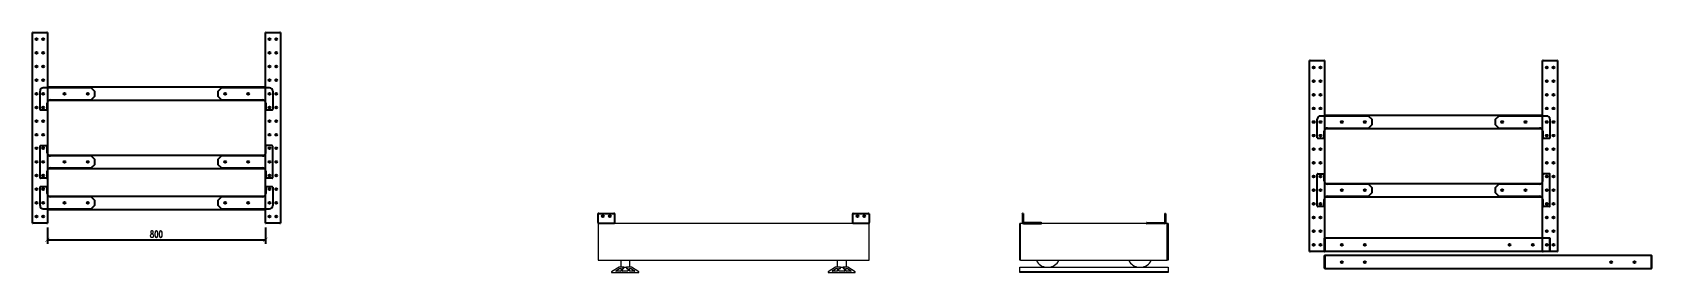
# Model space of a CAD drawing. Header units: millimetres. Extents: x -380 to 34475, y -4 to 3612.
# Drawn here: x 28534 to 34475, y 1 to 882 of the extents above; entities that cross this region are included whole.
import ezdxf

# ---------------------------------------------------------------- set-up
doc = ezdxf.new("R2010")
doc.units = ezdxf.units.MM
doc.header["$LTSCALE"] = 0.5
doc.layers.get('Defpoints').update_dxf_attribs({"color": 140})
doc.layers.add('Видимый контур (ГОСТ)', color=7, linetype='Continuous', lineweight=0)
doc.styles.add('Arch-Dim', font='romans.shx', dxfattribs={"width": 0.75})
doc.dimstyles.new('Annotative', dxfattribs={"dimscale": 100, "dimtxt": 2.5, "dimasz": 1.5, "dimexe": 1.5, "dimexo": 1.5, "dimgap": 0.8, "dimtad": 1, "dimdec": 0, "dimzin": 3, "dimdsep": 46, "dimtxsty": 'Arch-Dim', "dimblk": 'ARCHTICK', "dimcen": 2.5, "dimazin": 2, "dimtfac": 0.75, "dimtdec": 0, "dimtix": 1, "dimtmove": 2, "dimatfit": 3, "dimfxl": 1, "dimtolj": 1, "dimtzin": 0, "dimarcsym": 0})

# ---------------------------------------------------------------- blocks, each defined once
blk = doc.blocks.new('*U73')
for p, q in [((0, 0), (0, 700)), ((2, 700), (0, 700)), ((2, 700), (53, 700)), ((55, 700), (53, 700)), ((55, 700), (55, 0)), ((0, 0), (2, 0)), ((53, 0), (2, 0)), ((53, 0), (55, 0))]:
    blk.add_line(p, q)
for centre in [(15, 675), (40, 675), (15, 625), (40, 625), (15, 575), (40, 575), (15, 525), (15, 475), (40, 525), (40, 475), (15, 425), (40, 425), (15, 375), (40, 375), (15, 325), (40, 325), (15, 275), (40, 275), (15, 225), (15, 175), (40, 225), (40, 175), (15, 125), (40, 125), (15, 75), (40, 75), (15, 25), (40, 25)]:
    blk.add_circle(centre, 3.5)
blk = doc.blocks.new('*U75')
for p, q in [((-12, -33), (-12, 83)), ((-10, 85), (12, 85)), ((14, 59), (14, 83)), ((816, 59), (816, 83)), ((840, 85), (818, 85)), ((842, -33), (842, 83)), ((18.1, 50), (811.9, 50)), ((176, 47), (26, 47)), ((26, 3), (176, 3)), ((176, 47), (188, 35)), ((188, 15), (176, 3)), ((188, 35), (188, 15)), ((642, 35), (654, 47)), ((642, 15), (642, 35)), ((654, 3), (642, 15)), ((804, 47), (654, 47)), ((654, 3), (804, 3)), ((12, -35), (-10, -35)), ((14, -33), (14, -9)), ((811.9, 0), (18.1, 0)), ((816, -9), (816, -33)), ((840, -35), (818, -35))]:
    blk.add_line(p, q)
for centre in [(0, 75), (830, 75), (78, 25), (163, 25), (667, 25), (752, 25), (0, -25), (830, -25)]:
    blk.add_circle(centre, 3.5)
for centre, radius, start, end in [((-10, 83), 2, 90, 180), ((12, 83), 2, 0, 90), ((818, 83), 2, 90, 180), ((840, 83), 2, 0, 90), ((26, 59), 12, 180, 270), ((26, -9), 12, 90, 180), ((804, 59), 12, 270, 0), ((804, -9), 12, 0, 90), ((-10, -33), 2, 180, 270), ((12, -33), 2, 270, 0), ((818, -33), 2, 180, 270), ((840, -33), 2, 270, 0)]:
    blk.add_arc(centre, radius, start, end)
blk = doc.blocks.new('*U76')
for p, q in [((-12, -33), (-12, 35)), ((176, 47), (0, 47)), ((15, 47), (15, 48.6)), ((15.7, 48.6), (15.7, 47)), ((16.4, 50), (813.6, 50)), ((16.4, 50), (16.4, 48.6)), ((16.4, 47), (16.4, 48.6)), ((26, 3), (176, 3)), ((176, 47), (188, 35)), ((188, 15), (176, 3)), ((188, 35), (188, 15)), ((642, 35), (654, 47)), ((642, 15), (642, 35)), ((654, 3), (642, 15)), ((830, 47), (654, 47)), ((654, 3), (804, 3)), ((813.6, 48.6), (813.6, 50)), ((813.6, 48.6), (813.6, 47)), ((814.3, 47), (814.3, 48.6)), ((815, 48.6), (815, 47)), ((842, 35), (842, -33)), ((12, -35), (-10, -35)), ((14, -33), (14, -9)), ((811.9, 0), (18.1, 0)), ((816, -9), (816, -33)), ((840, -35), (818, -35))]:
    blk.add_line(p, q)
for centre in [(0, 25), (78, 25), (163, 25), (667, 25), (752, 25), (830, 25), (0, -25), (830, -25)]:
    blk.add_circle(centre, 3.5)
for centre, radius, start, end in [((0, 35), 12, 90, 180), ((26, -9), 12, 90, 180), ((16.4, 48.6), 1.4, 90, 180), ((16.4, 48.6), 0.7, 90, 180), ((804, -9), 12, 0, 90), ((813.6, 48.6), 1.4, 0, 90), ((813.6, 48.6), 0.7, 0, 90), ((830, 35), 12, 0, 90), ((-10, -33), 2, 180, 270), ((12, -33), 2, 270, 0), ((818, -33), 2, 180, 270), ((840, -33), 2, 270, 0)]:
    blk.add_arc(centre, radius, start, end)
blk = doc.blocks.new('*U74')
for p, q in [((-12, 15), (-12, 83)), ((-10, 85), (12, 85)), ((14, 59), (14, 83)), ((816, 83), (816, 59)), ((818, 85), (840, 85)), ((842, 83), (842, 15)), ((0, 3), (176, 3)), ((15, 2.4), (15, 3)), ((15.7, 3), (15.7, 2.4)), ((16.4, 1.4), (16.4, 3)), ((16.4, 1.4), (16.4, 0)), ((18.1, 50), (811.9, 50)), ((176, 47), (26, 47)), ((176, 47), (188, 35)), ((188, 15), (176, 3)), ((188, 35), (188, 15)), ((642, 35), (654, 47)), ((642, 15), (642, 35)), ((654, 3), (642, 15)), ((804, 47), (654, 47)), ((654, 3), (830, 3)), ((813.6, 3), (813.6, 1.4)), ((813.6, 0), (813.6, 1.4)), ((814.3, 2.4), (814.3, 3)), ((815, 3), (815, 2.4)), ((813.6, 0), (16.4, 0))]:
    blk.add_line(p, q)
for centre in [(0, 75), (830, 75), (0, 25), (78, 25), (163, 25), (667, 25), (752, 25), (830, 25)]:
    blk.add_circle(centre, 3.5)
for centre, radius, start, end in [((-10, 83), 2, 90, 180), ((12, 83), 2, 0, 90), ((818, 83), 2, 90, 180), ((840, 83), 2, 0, 90), ((0, 15), 12, 180, 270), ((26, 59), 12, 180, 270), ((16.4, 2.4), 1.4, 180, 270), ((16.4, 2.4), 0.7, 180, 270), ((804, 59), 12, 270, 0), ((813.6, 2.4), 1.4, 270, 0), ((813.6, 2.4), 0.7, 270, 0), ((830, 15), 12, 270, 0)]:
    blk.add_arc(centre, radius, start, end)
blk = doc.blocks.new('*U79')
for p, q in [((0, 184), (0, 215)), ((0, 184), (0, 180)), ((60, 180), (0, 180)), ((2, 217), (58, 217)), ((60, 215), (60, 184)), ((60, 180), (60, 184)), ((934.1, 184), (934.1, 215)), ((934.1, 184), (934.1, 180)), ((994.1, 180), (934.1, 180)), ((936.1, 217), (992.1, 217)), ((994.1, 215), (994.1, 184)), ((994.1, 180), (994.1, 184))]:
    blk.add_line(p, q)
for centre in [(17.5, 207), (42.5, 207), (951.6, 207), (976.6, 207)]:
    blk.add_circle(centre, 3.5)
for centre, start, end in [((2, 215), 90, 180), ((58, 215), 0, 90), ((936.1, 215), 90, 180), ((992.1, 215), 0, 90)]:
    blk.add_arc(centre, 2, start, end)
at = {"layer": 'Видимый контур (ГОСТ)'}
for p, q in [((77, 20), (49.5, 3)), ((49.5, 3), (49.5, 0)), ((49.5, 0), (149.5, 0)), ((65.2, 6.9), (78.4, 15)), ((83.5, 5), (65.8, 5)), ((94.5, 20), (77, 20)), ((78.4, 15), (84.5, 15)), ((84.5, 20), (84.5, 45)), ((84.5, 15), (84.5, 6)), ((89.5, 6), (89.5, 14)), ((90.5, 15), (94.5, 15)), ((108.5, 5), (90.5, 5)), ((94.5, 15), (94.5, 20)), ((94.5, 20), (104.5, 20)), ((104.5, 20), (104.5, 15)), ((122, 20), (104.5, 20)), ((104.5, 15), (108.5, 15)), ((109.5, 14), (109.5, 6)), ((114.5, 6), (114.5, 15)), ((114.5, 15), (120.6, 15)), ((115.5, 45), (115.5, 20)), ((133.2, 5), (115.5, 5)), ((120.6, 15), (133.8, 6.9)), ((149.5, 3), (122, 20)), ((149.5, 0), (149.5, 3)), ((871.1, 20), (843.6, 3)), ((843.6, 3), (843.6, 0)), ((843.6, 0), (943.6, 0)), ((859.3, 6.9), (872.5, 15)), ((877.6, 5), (859.8, 5)), ((888.6, 20), (871.1, 20)), ((872.5, 15), (878.6, 15)), ((878.6, 20), (878.6, 45)), ((878.6, 15), (878.6, 6)), ((883.6, 6), (883.6, 14)), ((884.6, 15), (888.6, 15)), ((902.6, 5), (884.6, 5)), ((888.6, 15), (888.6, 20)), ((888.6, 20), (898.6, 20)), ((898.6, 20), (898.6, 15)), ((916.1, 20), (898.6, 20)), ((898.6, 15), (902.6, 15)), ((903.6, 14), (903.6, 6)), ((908.6, 6), (908.6, 15)), ((908.6, 15), (914.6, 15)), ((909.6, 45), (909.6, 20)), ((927.3, 5), (909.6, 5)), ((914.6, 15), (927.8, 6.9)), ((943.6, 3), (916.1, 20)), ((943.6, 0), (943.6, 3))]:
    blk.add_line(p, q, dxfattribs=at)
blk.add_lwpolyline([(0, 45), (994.1, 45), (994.1, 180), (0, 180)], close=True, dxfattribs=at)
for centre, start, end in [((65.8, 6), 121.7236, 270), ((83.5, 6), 270, 0), ((90.5, 14), 90, 180), ((90.5, 6), 180, 270), ((108.5, 14), 0, 90), ((108.5, 6), 270, 0), ((115.5, 6), 180, 270), ((133.2, 6), 270, 58.2764), ((859.8, 6), 121.7236, 270), ((877.6, 6), 270, 0), ((884.6, 14), 90, 180), ((884.6, 6), 180, 270), ((902.6, 14), 0, 90), ((902.6, 6), 270, 0), ((909.6, 6), 180, 270), ((927.3, 6), 270, 58.2764)]:
    blk.add_arc(centre, 1, start, end, dxfattribs=at)
blk = doc.blocks.new('*U81')
for p, q in [((10, 215), (10, 217)), ((12, 217), (10, 217)), ((10, 215), (10, 184)), ((12, 217), (12, 215)), ((12, 215), (12, 184)), ((78, 182), (14, 182)), ((14, 180), (78, 180)), ((78, 182), (80, 182)), ((80, 180), (78, 180)), ((80, 180), (80, 182)), ((466.1, 182), (464.1, 182)), ((464.1, 180), (464.1, 182)), ((464.1, 180), (466.1, 180)), ((466.1, 182), (530.1, 182)), ((530.1, 180), (466.1, 180)), ((532.1, 217), (532.1, 215)), ((532.1, 217), (534.1, 217)), ((532.1, 215), (532.1, 184)), ((534.1, 215), (534.1, 217)), ((534.1, 215), (534.1, 184))]:
    blk.add_line(p, q)
for centre, radius, start, end in [((14, 184), 4, 180, 270), ((14, 184), 2, 180, 270), ((530.1, 184), 4, 270, 0), ((530.1, 184), 2, 270, 0)]:
    blk.add_arc(centre, radius, start, end)
at = {"layer": 'Видимый контур (ГОСТ)'}
for p, q in [((4.5, 180), (0, 180)), ((0, 45), (0, 180)), ((2.5, 180), (2.5, 179.7)), ((544.1, 180), (4.5, 180)), ((541.6, 45), (541.6, 180)), ((544.1, 180), (544.1, 45)), ((1.5, 178), (1.5, 47)), ((540.6, 47), (540.6, 178)), ((2.5, 45), (0, 45)), ((0, 0), (0, 20)), ((0, 20), (544.1, 20)), ((544.1, 3), (0, 3)), ((544.1, 0), (0, 0)), ((2.5, 45.3), (2.5, 45)), ((3.5, 45), (2.5, 45)), ((3.5, 45), (538.6, 45)), ((541.6, 45), (538.6, 45)), ((544.1, 45), (541.6, 45)), ((544.1, 20), (544.1, 0))]:
    blk.add_line(p, q, dxfattribs=at)
for centre, radius, start, end in [((3.5, 178), 2, 90, 180), ((538.6, 178), 2, 0, 90), ((3.5, 47), 2, 180, 270), ((98.2, 61), 41, 202.96968, 270), ((104.8, 61), 41, 270, 337.03032), ((437.4, 61), 41, 202.96968, 270), ((443.9, 61), 41, 270, 337.03032), ((538.6, 47), 2, 270, 0)]:
    blk.add_arc(centre, radius, start, end, dxfattribs=at)
blk = doc.blocks.new('*U85')
for p, q in [((15, 2.4), (15, 48.6)), ((15.7, 48.6), (15, 48.6)), ((15, 2.4), (15.7, 2.4)), ((15.7, 48.6), (15.7, 2.4)), ((16.4, 50), (840.6, 50)), ((16.4, 50), (16.4, 48.6)), ((16.4, 1.4), (16.4, 48.6)), ((840.6, 48.6), (16.4, 48.6)), ((16.4, 1.4), (840.6, 1.4)), ((16.4, 1.4), (16.4, 0)), ((840.6, 48.6), (840.6, 50)), ((840.6, 48.6), (840.6, 1.4)), ((840.6, 0), (840.6, 1.4)), ((841.3, 48.6), (842, 48.6)), ((841.3, 2.4), (841.3, 48.6)), ((841.3, 2.4), (842, 2.4)), ((842, 48.6), (842, 2.4)), ((840.6, 0), (16.4, 0))]:
    blk.add_line(p, q)
for centre in [(78, 25), (163, 25), (694, 25), (779, 25)]:
    blk.add_circle(centre, 3.5)
for centre, radius, start, end in [((16.4, 48.6), 1.4, 90, 180), ((16.4, 2.4), 1.4, 180, 270), ((16.4, 48.6), 0.7, 90, 180), ((16.4, 2.4), 0.7, 180, 270), ((840.6, 48.6), 1.4, 0, 90), ((840.6, 48.6), 0.7, 0, 90), ((840.6, 2.4), 1.4, 270, 0), ((840.6, 2.4), 0.7, 270, 0)]:
    blk.add_arc(centre, radius, start, end)
blk = doc.blocks.new('_ArchTick')
at = {"color": 0, "linetype": 'ByBlock', "const_width": 0.15}
blk.add_lwpolyline([(-0.5, -0.5), (0.5, 0.5)], dxfattribs=at)
blk = doc.blocks.new('*D84')
at = {"color": 0, "lineweight": -2, "transparency": 16777216}
for p, q in [((28588.9, 167), (28588.9, 106.6)), ((28588.9, 121.6), (29388.9, 121.6)), ((29388.9, 167), (29388.9, 106.6))]:
    blk.add_line(p, q, dxfattribs=at)
at = {"layer": 'Defpoints', "color": 0, "transparency": 16777216}
for p in [(28588.9, 182), (29388.9, 182), (29388.9, 121.6)]:
    blk.add_point(p, dxfattribs=at)
at = {"color": 0, "lineweight": -2, "transparency": 16777216, "xscale": 15, "yscale": 15, "zscale": 15, "rotation": 180}
blk.add_blockref('_ArchTick', (28588.9, 121.6), dxfattribs=at)
at = {"color": 0, "lineweight": -2, "transparency": 16777216, "xscale": 15, "yscale": 15, "zscale": 15}
blk.add_blockref('_ArchTick', (29388.9, 121.6), dxfattribs=at)
at = {"color": 0, "transparency": 16777216, "insert": (28988.9, 142.1), "char_height": 25, "attachment_point": 5, "style": 'Arch-Dim'}
blk.add_mtext('\\A1;800', dxfattribs=at)

msp = doc.modelspace()

# ---------------------------------------------------------------- linework, layer by layer
for p, q in [((33275.1, 17.4), (33275.1, 63.6)), ((33275.8, 63.6), (33275.1, 63.6)), ((33275.8, 63.6), (33275.8, 17.4)), ((33276.5, 65), (34473.7, 65)), ((33276.5, 65), (33276.5, 63.6)), ((33276.5, 16.4), (33276.5, 63.6)), ((34473.7, 63.6), (33276.5, 63.6)), ((34473.7, 63.6), (34473.7, 65)), ((34473.7, 63.6), (34473.7, 16.4)), ((34474.4, 63.6), (34475.1, 63.6)), ((34474.4, 17.4), (34474.4, 63.6)), ((34475.1, 63.6), (34475.1, 17.4)), ((33275.1, 17.4), (33275.8, 17.4)), ((33276.5, 16.4), (34473.7, 16.4)), ((33276.5, 16.4), (33276.5, 15)), ((34473.7, 15), (33276.5, 15)), ((34473.7, 15), (34473.7, 16.4)), ((34474.4, 17.4), (34475.1, 17.4))]:
    msp.add_line(p, q)
for centre in [(33338.1, 40), (33423.1, 40), (34327.1, 40), (34412.1, 40)]:
    msp.add_circle(centre, 3.5)
for centre, radius, start, end in [((33276.5, 63.6), 1.4, 90, 180), ((33276.5, 63.6), 0.7, 90, 180), ((34473.7, 63.6), 1.4, 0, 90), ((34473.7, 63.6), 0.7, 0, 90), ((33276.5, 17.4), 1.4, 180, 270), ((33276.5, 17.4), 0.7, 180, 270), ((34473.7, 17.4), 1.4, 270, 0), ((34473.7, 17.4), 0.7, 270, 0)]:
    msp.add_arc(centre, radius, start, end)

# ---------------------------------------------------------------- block references
for name, p in [('*U73', (28533.9, 182)), ('*U73', (29388.9, 182)), ('*U73', (33220.1, 78.5)), ('*U73', (34075.1, 78.5)), ('*U76', (28573.9, 632)), ('*U76', (33260.1, 528.5)), ('*U75', (28573.9, 382)), ('*U75', (33260.1, 278.5)), ('*U74', (28573.9, 232)), ('*U79', (30609.8, 1.4)), ('*U81', (32157.3, 1.4)), ('*U85', (33260.1, 78.5))]:
    msp.add_blockref(name, p)

# ---------------------------------------------------------------- dimensions: what is measured, and where the dimension line sits
dim = msp.add_linear_dim(base=(29388.9, 121.6), p1=(28588.9, 182), p2=(29388.9, 182), dimstyle='Annotative')
dim.commit()
dim.dimension.update_dxf_attribs({"geometry": '*D84', "text_midpoint": (28988.9, 142.1)})

doc.saveas('drawing.dxf')
